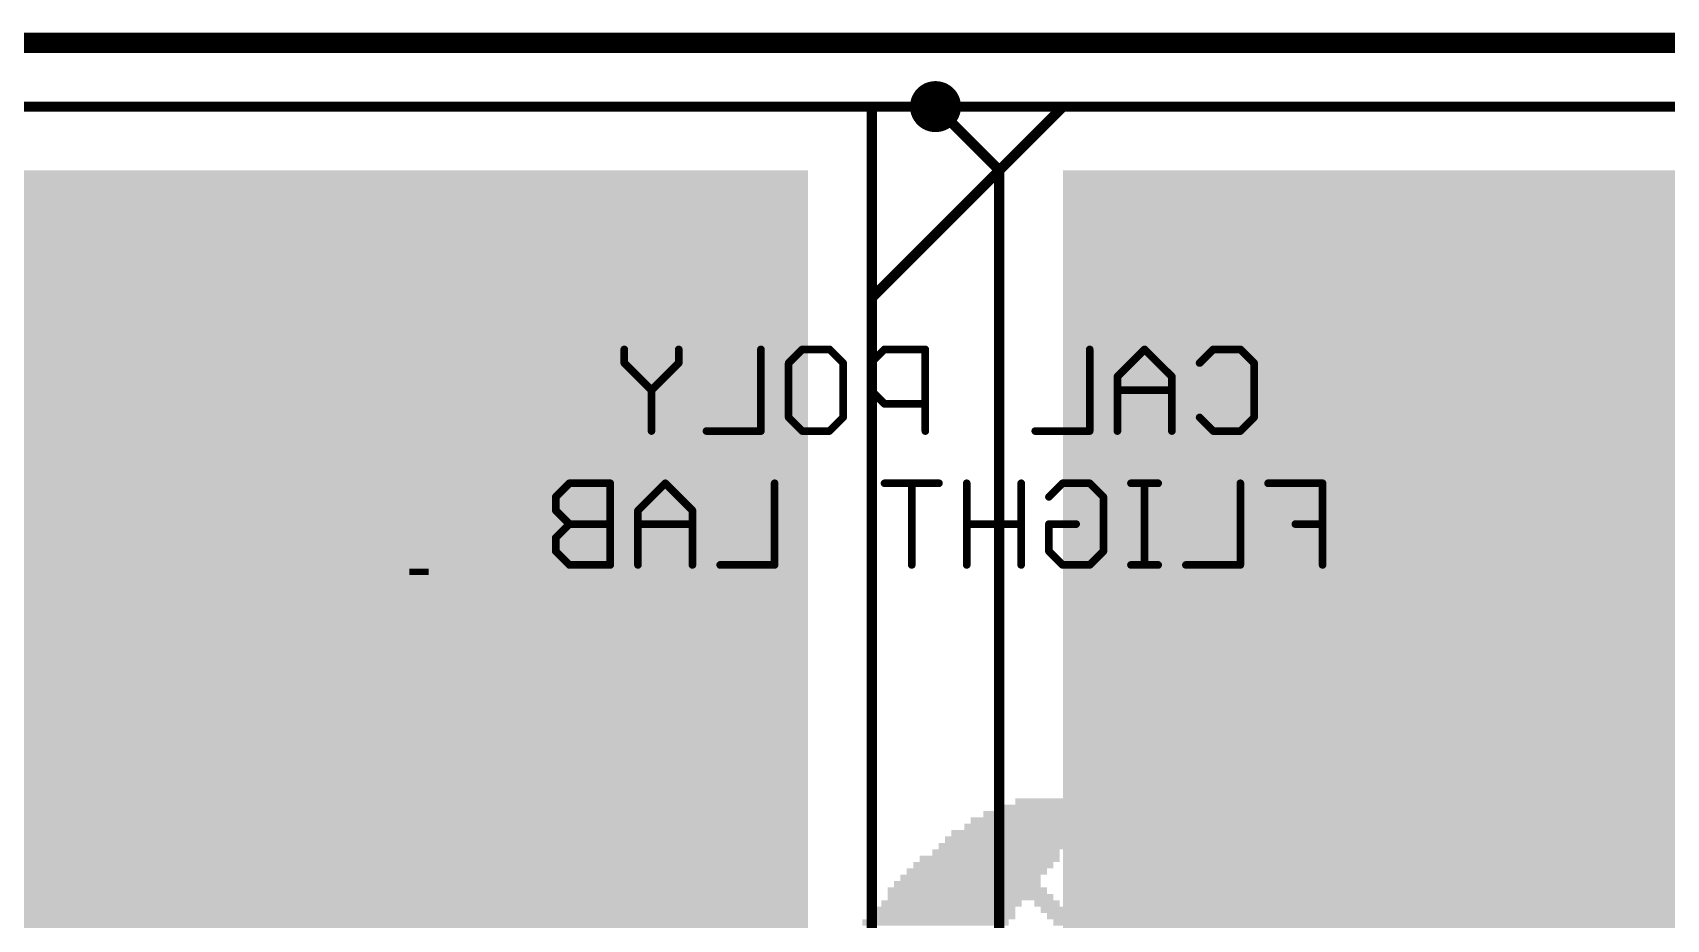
# Model space of a CAD drawing. Extents: x -0.2 to 85.3, y -0.2 to 49.7.
# Drawn here: x 23.93 to 56.47, y 32.07 to 49.73 of the extents above; entities that cross this region are included whole.
import ezdxf

# ---------------------------------------------------------------- set-up
doc = ezdxf.new("R2010")
doc.units = 0
for name, color, linetype in [('1', 22, 'CONTINUOUS'), ('16', 175, 'CONTINUOUS'), ('18', 82, 'CONTINUOUS'), ('20', 7, 'CONTINUOUS'), ('22', 253, 'CONTINUOUS'), ('41', 22, 'CONTINUOUS'), ('42', 175, 'CONTINUOUS')]:
    doc.layers.add(name, color=color, linetype=linetype)

# ---------------------------------------------------------------- blocks, each defined once
blk = doc.blocks.new('RECT')
blk.add_solid([(-0.5, -0.5), (0.5, -0.5), (-0.5, 0.5), (0.5, 0.5)])
blk = doc.blocks.new('ROUNDV')
at = {"const_width": 0.5}
blk.add_lwpolyline([(0, -0.25, 1), (0, 0.25, 1), (0, -0.25)], format="xyb", dxfattribs=at)

msp = doc.modelspace()

# ---------------------------------------------------------------- linework, layer by layer
at = {"layer": '1', "const_width": 0.2032}
for points in [[(40.64, 48.26), (7.62, 48.26)], [(40.64, 17.78), (40.64, 48.26)], [(43.18, 46.99), (41.91, 48.26)], [(41.91, 48.26), (76.2, 48.26)], [(43.18, 17.78), (43.18, 46.99)]]:
    msp.add_lwpolyline(points, dxfattribs=at)
at = {"layer": '1', "const_width": 0.1016}
for points in [[(40.6908, 48.26, 1), (40.5892, 48.26)], [(40.64, 48.2092, 1), (40.64, 48.3108)], [(41.9459, 48.2959, 1), (41.8741, 48.2241)], [(41.91, 48.3108, 1), (41.91, 48.2092)], [(43.2308, 46.99, 1), (43.1292, 46.99)], [(43.1441, 46.9541, 1), (43.2159, 47.0259)]]:
    msp.add_lwpolyline(points, format="xyb", dxfattribs=at)
at = {"layer": '16', "const_width": 0.2032}
for points in [[(41.91, 48.26), (7.62, 48.26)], [(40.64, 44.45), (44.45, 48.26)], [(44.45, 48.26), (76.2, 48.26)], [(40.64, 16.51), (40.64, 44.45)]]:
    msp.add_lwpolyline(points, dxfattribs=at)
at = {"layer": '16', "const_width": 0.1016}
for points in [[(41.91, 48.2092, 1), (41.91, 48.3108)], [(44.45, 48.3108, 1), (44.45, 48.2092)], [(44.4859, 48.2241, 1), (44.4141, 48.2959)], [(40.6908, 44.45, 1), (40.5892, 44.45)], [(40.6041, 44.4859, 1), (40.6759, 44.4141)]]:
    msp.add_lwpolyline(points, format="xyb", dxfattribs=at)
at = {"layer": '20', "const_width": 0.4064}
msp.add_lwpolyline([(0, 49.53), (85.09, 49.53)], dxfattribs=at)
at = {"layer": '22', "const_width": 0.1524}
for points in [[(35.7107, 43.1515), (35.7107, 43.4227)], [(36.7953, 43.4227), (36.7953, 43.1515)], [(38.4325, 43.4227), (38.4325, 41.7957)], [(38.985, 43.1515), (39.2562, 43.4227)], [(39.2562, 43.4227), (39.7985, 43.4227)], [(39.7985, 43.4227), (40.0697, 43.1515)], [(40.8933, 43.4227), (40.6222, 43.1515)], [(41.7068, 43.4227), (40.8933, 43.4227)], [(41.7068, 41.7957), (41.7068, 43.4227)], [(44.9811, 43.4227), (44.9811, 41.7957)], [(46.0759, 43.4227), (45.5336, 42.8804)], [(46.6183, 42.8804), (46.0759, 43.4227)], [(47.1708, 43.1515), (47.4419, 43.4227)], [(47.4419, 43.4227), (47.9843, 43.4227)], [(47.9843, 43.4227), (48.2554, 43.1515)], [(36.253, 42.6092), (35.7107, 43.1515)], [(36.7953, 43.1515), (36.253, 42.6092)], [(38.985, 42.0669), (38.985, 43.1515)], [(40.0697, 43.1515), (40.0697, 42.0669)], [(40.6222, 43.1515), (40.6222, 42.6092)], [(45.5336, 42.8804), (45.5336, 41.7957)], [(46.6183, 41.7957), (46.6183, 42.8804)], [(48.2554, 43.1515), (48.2554, 42.0669)], [(36.253, 42.6092), (36.253, 41.7957)], [(40.6222, 42.6092), (40.8933, 42.338)], [(46.6183, 42.6092), (45.5336, 42.6092)], [(40.8933, 42.338), (41.7068, 42.338)], [(39.2562, 41.7957), (38.985, 42.0669)], [(40.0697, 42.0669), (39.7985, 41.7957)], [(47.4419, 41.7957), (47.1708, 42.0669)], [(48.2554, 42.0669), (47.9843, 41.7957)], [(38.4325, 41.7957), (37.3478, 41.7957)], [(39.7985, 41.7957), (39.2562, 41.7957)], [(44.9811, 41.7957), (43.8965, 41.7957)], [(47.9843, 41.7957), (47.4419, 41.7957)], [(34.6176, 40.7557), (34.3464, 40.4845)], [(35.431, 40.7557), (34.6176, 40.7557)], [(35.431, 39.1287), (35.431, 40.7557)], [(36.5259, 40.7557), (35.9835, 40.2134)], [(37.0682, 40.2134), (36.5259, 40.7557)], [(38.7054, 40.7557), (38.7054, 39.1287)], [(41.9797, 40.7557), (40.895, 40.7557)], [(41.4373, 39.1287), (41.4373, 40.7557)], [(42.5322, 40.7557), (42.5322, 39.1287)], [(43.6168, 39.1287), (43.6168, 40.7557)], [(44.1693, 40.4845), (44.4405, 40.7557)], [(44.4405, 40.7557), (44.9828, 40.7557)], [(44.9828, 40.7557), (45.254, 40.4845)], [(46.3454, 40.7557), (45.8031, 40.7557)], [(46.0743, 39.1287), (46.0743, 40.7557)], [(47.9826, 40.7557), (47.9826, 39.1287)], [(49.6197, 40.7557), (48.5351, 40.7557)], [(49.6197, 39.1287), (49.6197, 40.7557)], [(34.3464, 40.4845), (34.3464, 40.2134)], [(45.254, 40.4845), (45.254, 39.3999)], [(34.3464, 40.2134), (34.6176, 39.9422)], [(35.9835, 40.2134), (35.9835, 39.1287)], [(37.0682, 39.1287), (37.0682, 40.2134)], [(34.6176, 39.9422), (34.3464, 39.671)], [(34.3464, 39.671), (34.3464, 39.3999)], [(35.431, 39.9422), (34.6176, 39.9422)], [(37.0682, 39.9422), (35.9835, 39.9422)], [(43.6168, 39.9422), (42.5322, 39.9422)], [(44.1693, 39.3999), (44.1693, 39.9422)], [(44.1693, 39.9422), (44.7117, 39.9422)], [(49.6197, 39.9422), (49.0774, 39.9422)], [(34.3464, 39.3999), (34.6176, 39.1287)], [(44.4405, 39.1287), (44.1693, 39.3999)], [(45.254, 39.3999), (44.9828, 39.1287)], [(34.6176, 39.1287), (35.431, 39.1287)], [(38.7054, 39.1287), (37.6207, 39.1287)], [(44.9828, 39.1287), (44.4405, 39.1287)], [(46.3454, 39.1287), (45.8031, 39.1287)], [(47.9826, 39.1287), (46.8979, 39.1287)]]:
    msp.add_lwpolyline(points, dxfattribs=at)
at = {"layer": '22', "const_width": 0.0762}
for points in [[(35.7488, 43.4227, 1), (35.6726, 43.4227)], [(36.8334, 43.4227, 1), (36.7572, 43.4227)], [(38.4706, 43.4227, 1), (38.3944, 43.4227)], [(39.2562, 43.4608, 1), (39.2562, 43.3846)], [(39.2831, 43.3957, 1), (39.2292, 43.4496)], [(39.8254, 43.4496, 1), (39.7715, 43.3957)], [(39.7985, 43.3846, 1), (39.7985, 43.4608)], [(40.8933, 43.4608, 1), (40.8933, 43.3846)], [(40.9203, 43.3957, 1), (40.8664, 43.4496)], [(41.7449, 43.4227, 1), (41.6687, 43.4227)], [(41.7068, 43.3846, 1), (41.7068, 43.4608)], [(45.0192, 43.4227, 1), (44.943, 43.4227)], [(46.1029, 43.4496, 1), (46.049, 43.3957)], [(46.1029, 43.3957, 1), (46.049, 43.4496)], [(47.4419, 43.4608, 1), (47.4419, 43.3846)], [(47.4689, 43.3957, 1), (47.415, 43.4496)], [(48.0112, 43.4496, 1), (47.9573, 43.3957)], [(47.9843, 43.3846, 1), (47.9843, 43.4608)], [(35.7376, 43.1785, 1), (35.6837, 43.1246)], [(35.6726, 43.1515, 1), (35.7488, 43.1515)], [(36.7572, 43.1515, 1), (36.8334, 43.1515)], [(36.8223, 43.1246, 1), (36.7684, 43.1785)], [(39.0231, 43.1515, 1), (38.9469, 43.1515)], [(38.9581, 43.1785, 1), (39.0119, 43.1246)], [(40.1078, 43.1515, 1), (40.0316, 43.1515)], [(40.0427, 43.1246, 1), (40.0966, 43.1785)], [(40.5952, 43.1785, 1), (40.6491, 43.1246)], [(40.6603, 43.1515, 1), (40.5841, 43.1515)], [(45.5717, 42.8804, 1), (45.4955, 42.8804)], [(46.6564, 42.8804, 1), (46.5802, 42.8804)], [(47.1438, 43.1785, 1), (47.1977, 43.1246)], [(48.2935, 43.1515, 1), (48.2173, 43.1515)], [(48.2285, 43.1246, 1), (48.2824, 43.1785)], [(36.2911, 42.6092, 1), (36.2149, 42.6092)], [(36.2261, 42.6361, 1), (36.28, 42.5823)], [(36.2261, 42.5823, 1), (36.28, 42.6361)], [(40.6491, 42.6361, 1), (40.5952, 42.5823)], [(40.5841, 42.6092, 1), (40.6603, 42.6092)], [(45.5067, 42.9073, 1), (45.5606, 42.8534)], [(45.5336, 42.6473, 1), (45.5336, 42.5711)], [(46.5913, 42.8534, 1), (46.6452, 42.9073)], [(46.6183, 42.5711, 1), (46.6183, 42.6473)], [(40.8933, 42.3761, 1), (40.8933, 42.2999)], [(40.8664, 42.3111, 1), (40.9203, 42.365)], [(41.7068, 42.2999, 1), (41.7068, 42.3761)], [(39.0119, 42.0938, 1), (38.9581, 42.0399)], [(38.9469, 42.0669, 1), (39.0231, 42.0669)], [(40.0316, 42.0669, 1), (40.1078, 42.0669)], [(40.0966, 42.0399, 1), (40.0427, 42.0938)], [(47.1977, 42.0938, 1), (47.1438, 42.0399)], [(48.2173, 42.0669, 1), (48.2935, 42.0669)], [(48.2824, 42.0399, 1), (48.2285, 42.0938)], [(36.2149, 41.7957, 1), (36.2911, 41.7957)], [(37.3478, 41.8338, 1), (37.3478, 41.7576)], [(38.3944, 41.7957, 1), (38.4706, 41.7957)], [(38.4325, 41.7576, 1), (38.4325, 41.8338)], [(39.2562, 41.8338, 1), (39.2562, 41.7576)], [(39.2292, 41.7688, 1), (39.2831, 41.8226)], [(39.7715, 41.8226, 1), (39.8254, 41.7688)], [(39.7985, 41.7576, 1), (39.7985, 41.8338)], [(41.6687, 41.7957, 1), (41.7449, 41.7957)], [(43.8965, 41.8338, 1), (43.8965, 41.7576)], [(44.943, 41.7957, 1), (45.0192, 41.7957)], [(44.9811, 41.7576, 1), (44.9811, 41.8338)], [(45.4955, 41.7957, 1), (45.5717, 41.7957)], [(46.5802, 41.7957, 1), (46.6564, 41.7957)], [(47.4419, 41.8338, 1), (47.4419, 41.7576)], [(47.415, 41.7688, 1), (47.4689, 41.8226)], [(47.9573, 41.8226, 1), (48.0112, 41.7688)], [(47.9843, 41.7576, 1), (47.9843, 41.8338)], [(34.6176, 40.7938, 1), (34.6176, 40.7176)], [(34.6445, 40.7287, 1), (34.5906, 40.7826)], [(35.4691, 40.7557, 1), (35.3929, 40.7557)], [(35.431, 40.7176, 1), (35.431, 40.7938)], [(36.5528, 40.7826, 1), (36.4989, 40.7287)], [(36.5528, 40.7287, 1), (36.4989, 40.7826)], [(38.7435, 40.7557, 1), (38.6673, 40.7557)], [(40.895, 40.7938, 1), (40.895, 40.7176)], [(41.4754, 40.7557, 1), (41.3992, 40.7557)], [(41.9797, 40.7176, 1), (41.9797, 40.7938)], [(42.5703, 40.7557, 1), (42.4941, 40.7557)], [(43.6549, 40.7557, 1), (43.5787, 40.7557)], [(44.4405, 40.7938, 1), (44.4405, 40.7176)], [(44.4674, 40.7287, 1), (44.4136, 40.7826)], [(45.0098, 40.7826, 1), (44.9559, 40.7287)], [(44.9828, 40.7176, 1), (44.9828, 40.7938)], [(45.8031, 40.7938, 1), (45.8031, 40.7176)], [(46.1124, 40.7557, 1), (46.0362, 40.7557)], [(46.3454, 40.7176, 1), (46.3454, 40.7938)], [(48.0207, 40.7557, 1), (47.9445, 40.7557)], [(48.5351, 40.7938, 1), (48.5351, 40.7176)], [(49.6578, 40.7557, 1), (49.5816, 40.7557)], [(49.6197, 40.7176, 1), (49.6197, 40.7938)], [(34.3194, 40.5115, 1), (34.3733, 40.4576)], [(34.3845, 40.4845, 1), (34.3083, 40.4845)], [(44.1424, 40.5115, 1), (44.1963, 40.4576)], [(45.2921, 40.4845, 1), (45.2159, 40.4845)], [(45.227, 40.4576, 1), (45.2809, 40.5115)], [(34.3733, 40.2403, 1), (34.3194, 40.1864)], [(34.3083, 40.2134, 1), (34.3845, 40.2134)], [(36.0216, 40.2134, 1), (35.9454, 40.2134)], [(35.9566, 40.2403, 1), (36.0105, 40.1864)], [(37.1063, 40.2134, 1), (37.0301, 40.2134)], [(37.0413, 40.1864, 1), (37.0951, 40.2403)], [(34.3194, 39.698, 1), (34.3733, 39.6441)], [(34.3845, 39.671, 1), (34.3083, 39.671)], [(34.6176, 39.9803, 1), (34.6176, 39.9041)], [(34.6445, 39.9153, 1), (34.5906, 39.9691)], [(34.5906, 39.9153, 1), (34.6445, 39.9691)], [(35.431, 39.9041, 1), (35.431, 39.9803)], [(35.9835, 39.9803, 1), (35.9835, 39.9041)], [(37.0682, 39.9041, 1), (37.0682, 39.9803)], [(42.5322, 39.9803, 1), (42.5322, 39.9041)], [(43.6168, 39.9041, 1), (43.6168, 39.9803)], [(44.2074, 39.9422, 1), (44.1312, 39.9422)], [(44.1693, 39.9803, 1), (44.1693, 39.9041)], [(44.7117, 39.9041, 1), (44.7117, 39.9803)], [(49.0774, 39.9803, 1), (49.0774, 39.9041)], [(49.6197, 39.9041, 1), (49.6197, 39.9803)], [(34.3733, 39.4268, 1), (34.3194, 39.3729)], [(34.3083, 39.3999, 1), (34.3845, 39.3999)], [(44.1963, 39.4268, 1), (44.1424, 39.3729)], [(44.1312, 39.3999, 1), (44.2074, 39.3999)], [(45.2159, 39.3999, 1), (45.2921, 39.3999)], [(45.2809, 39.3729, 1), (45.227, 39.4268)], [(34.6176, 39.1668, 1), (34.6176, 39.0906)], [(34.5906, 39.1018, 1), (34.6445, 39.1556)], [(35.3929, 39.1287, 1), (35.4691, 39.1287)], [(35.431, 39.0906, 1), (35.431, 39.1668)], [(35.9454, 39.1287, 1), (36.0216, 39.1287)], [(37.0301, 39.1287, 1), (37.1063, 39.1287)], [(37.6207, 39.1668, 1), (37.6207, 39.0906)], [(38.6673, 39.1287, 1), (38.7435, 39.1287)], [(38.7054, 39.0906, 1), (38.7054, 39.1668)], [(41.3992, 39.1287, 1), (41.4754, 39.1287)], [(42.4941, 39.1287, 1), (42.5703, 39.1287)], [(43.5787, 39.1287, 1), (43.6549, 39.1287)], [(44.4405, 39.1668, 1), (44.4405, 39.0906)], [(44.4136, 39.1018, 1), (44.4674, 39.1556)], [(44.9559, 39.1556, 1), (45.0098, 39.1018)], [(44.9828, 39.0906, 1), (44.9828, 39.1668)], [(45.8031, 39.1668, 1), (45.8031, 39.0906)], [(46.0362, 39.1287, 1), (46.1124, 39.1287)], [(46.3454, 39.0906, 1), (46.3454, 39.1668)], [(46.8979, 39.1668, 1), (46.8979, 39.0906)], [(47.9445, 39.1287, 1), (48.0207, 39.1287)], [(47.9826, 39.0906, 1), (47.9826, 39.1668)], [(49.5816, 39.1287, 1), (49.6578, 39.1287)]]:
    msp.add_lwpolyline(points, format="xyb", dxfattribs=at)

# ---------------------------------------------------------------- block references
at = {"layer": '18', "xscale": 1.016, "yscale": 1.016}
msp.add_blockref('ROUNDV', (41.91, 48.26), dxfattribs=at)
msp.add_blockref('ROUNDV', (41.91, 48.26), dxfattribs=at)
at = {"layer": '22', "yscale": 0.127}
for p, xscale in [((31.623, 38.989), 0.381), ((31.623, 38.735), 1.143), ((31.6865, 38.862), 0.762), ((31.6865, 38.354), 2.032), ((31.6865, 38.481), 1.778), ((31.6865, 38.608), 1.524), ((31.8135, 38.1), 2.54), ((31.8135, 38.227), 2.286), ((31.9405, 37.719), 3.302), ((31.9405, 37.846), 3.048), ((31.877, 37.973), 2.667), ((32.004, 37.592), 3.429), ((32.0675, 37.465), 3.556), ((32.1945, 37.084), 4.318), ((32.0675, 37.338), 3.81), ((32.1945, 37.211), 4.064), ((32.258, 36.83), 4.699), ((32.258, 36.957), 4.445), ((32.3215, 36.576), 5.08), ((32.385, 36.449), 5.207), ((32.3215, 36.703), 4.826), ((32.4485, 36.322), 5.334), ((32.5755, 36.195), 5.334), ((32.7025, 36.068), 5.334), ((32.8295, 35.941), 5.334), ((32.9565, 35.814), 5.334), ((33.0835, 35.687), 5.334), ((33.2105, 35.56), 5.334), ((33.3375, 35.433), 5.334), ((33.4645, 35.306), 5.334), ((33.5915, 35.179), 5.334), ((33.7185, 35.052), 5.334), ((33.8455, 34.925), 5.334), ((33.9725, 34.798), 5.334), ((34.0995, 34.671), 5.334), ((34.163, 34.544), 5.207), ((34.29, 34.417), 5.207), ((34.417, 34.29), 5.207), ((34.544, 34.163), 5.207), ((43.688, 34.163), 1.651), ((43.815, 34.29), 1.397), ((44.0055, 34.417), 1.016), ((34.671, 34.036), 5.207), ((34.798, 33.909), 5.207), ((34.925, 33.782), 5.207), ((43.3705, 33.782), 2.286), ((43.4975, 33.909), 2.032), ((43.561, 34.036), 1.905), ((35.052, 33.655), 5.207), ((35.179, 33.528), 5.207), ((43.2435, 33.528), 2.54), ((43.307, 33.655), 2.413), ((35.306, 33.401), 5.207), ((35.433, 33.274), 5.207), ((35.56, 33.147), 5.207), ((42.8625, 33.147), 2.794), ((42.9895, 33.274), 2.794), ((43.1165, 33.401), 2.54), ((35.687, 33.02), 5.207), ((35.814, 32.893), 5.207), ((42.6085, 32.893), 2.794), ((42.7355, 33.02), 2.794), ((35.941, 32.766), 5.207), ((36.0045, 32.639), 5.08), ((36.1315, 32.512), 5.08), ((42.545, 32.639), 3.175), ((42.6085, 32.512), 3.302), ((42.545, 32.766), 2.921), ((36.2585, 32.385), 5.08), ((36.3855, 32.258), 5.08), ((42.1005, 32.258), 2.794), ((42.2275, 32.385), 2.794), ((44.1325, 32.385), 0.508), ((44.2595, 32.258), 0.508), ((36.5125, 32.131), 5.08), ((36.6395, 32.004), 5.08), ((41.91, 32.004), 2.921), ((42.037, 32.131), 2.921), ((44.45, 32.131), 0.635), ((44.577, 32.004), 0.635)]:
    msp.add_blockref('RECT', p, dxfattribs=dict(at, xscale=xscale))
at = {"layer": '41', "xscale": 31.75, "yscale": 29.21}
for p in [(23.495, 32.385), (60.325, 32.385)]:
    msp.add_blockref('RECT', p, dxfattribs=at)
at = {"layer": '42', "xscale": 31.75, "yscale": 29.21}
for p in [(23.495, 32.385), (60.325, 32.385)]:
    msp.add_blockref('RECT', p, dxfattribs=at)

doc.saveas('drawing.dxf')
